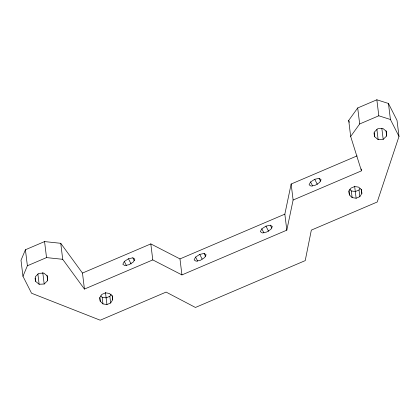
<?xml version="1.0" encoding="UTF-8"?>
<svg xmlns="http://www.w3.org/2000/svg" width="420" height="420" viewBox="0 0 420 420"><rect width="100%" height="100%" fill="white"/><g stroke="black" fill="none" stroke-linecap="round" stroke-linejoin="round"><path stroke-width="0.63" d="M286.813 230.165L293.113 200.03L361.452 170.867L350.669 136.442L348.705 120.43L357.704 107.961L376.85 99.792L388.453 103.467L397.031 120.409L399 136.421L377.223 202.004L311.336 230.118L305.219 260.615L195.436 307.461L166.1 292.094L100.207 320.208L31.547 293.223L22.964 276.276L21 260.269L25.415 249.753L44.562 241.584L60.748 243.306L62.716 259.313L84.441 289.076L152.78 259.912L181.939 274.916L286.813 230.165L284.849 214.153L291.144 184.023L357.089 155.883M22.964 276.276L27.384 265.766L25.415 249.753M195.61 257.072L194.103 259.901L196.124 261.224L200.482 260.269L204.629 257.597L206.136 254.767L204.12 253.444L199.763 254.399L195.61 257.072L197.678 261.156M261.833 228.816L260.327 231.646L262.343 232.969L266.7 232.013L270.848 229.336L272.36 226.511L270.338 225.188L265.981 226.144L261.833 228.816L263.897 232.901M124.325 261.445L122.819 264.274L124.835 265.598L129.197 264.642L133.345 261.965L134.852 259.14L132.836 257.817L128.473 258.772L124.325 261.445L126.367 265.482M310.585 181.965L309.078 184.795L311.094 186.118L315.452 185.162L319.599 182.485L321.111 179.66L319.09 178.337L314.732 179.293L310.585 181.965L312.627 186.002M100.784 295.916L102.149 297.239L106.139 297.89L109.856 296.305L111.211 294.157M110.675 302.978L112.702 299.754L112.266 296.131L109.531 293.491L105.541 292.834L101.824 294.425L99.792 297.644L100.233 301.266L102.968 303.912L106.958 304.563L110.675 302.978L109.856 296.305M349.487 189.158L351.314 190.916L355.299 191.572L359.021 189.982L360.034 188.375M359.84 196.655L361.867 193.431L361.431 189.809L358.691 187.168L354.706 186.512L350.983 188.102L348.957 191.321L349.398 194.943L352.133 197.589L356.118 198.24L359.84 196.655L359.021 189.982M350.669 136.442L359.672 123.968L378.814 115.799L390.421 119.48L399 136.421M44.179 284.009L47.639 280.633L47.492 276.113L43.822 273.094L38.776 273.352L35.317 276.728L35.459 281.248L39.134 284.267L44.179 284.009L42.761 272.486M383.187 139.351L386.652 135.97L386.505 131.45L382.835 128.436L377.79 128.688L374.325 132.064L374.472 136.584L378.142 139.603L383.187 139.351L381.854 128.462M27.384 265.766L46.526 257.597L62.716 259.313M84.441 289.076L82.472 273.063L150.817 243.905L179.97 258.909L284.849 214.153M60.748 243.306L82.472 273.063M319.09 178.337L320.549 181.22M314.732 179.293L317.363 184.48M270.338 225.188L271.819 228.102M265.981 226.144L268.637 231.389M204.12 253.444L205.601 256.358M199.763 254.399L202.125 259.067M132.836 257.817L134.295 260.699M128.473 258.772L131.103 263.959M348.705 120.43L349.293 122.309M388.453 103.467L390.421 119.48M386.022 130.851L386.652 135.97M376.85 99.792L378.814 115.799M376.887 129.355L378.142 139.603M374 132.741L374.472 136.584M357.704 107.961L359.672 123.968M361.216 168.945L361.373 170.226M361.347 189.189L361.867 193.431M354.632 186.175L356.118 198.24M351.314 190.916L352.133 197.589M348.873 190.701L349.398 194.943M291.144 184.023L293.113 200.03M179.97 258.909L181.939 274.916M150.817 243.905L152.78 259.912M112.182 295.512L112.702 299.754M105.467 292.498L106.958 304.563M102.149 297.239L102.968 303.912M99.787 297.628L100.233 301.266M44.562 241.584L46.526 257.597M47.014 275.51L47.639 280.633M37.873 274.019L39.134 284.267M35.07 278.045L35.459 281.248"/></g></svg>
